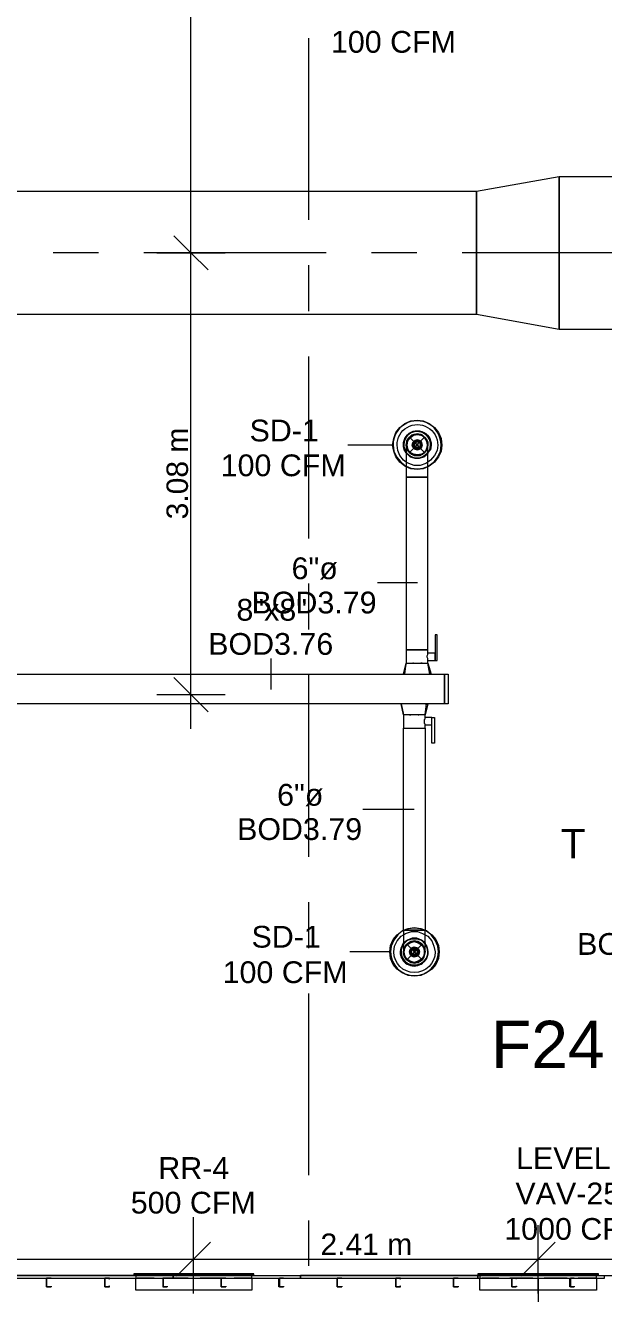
# Model space of a CAD drawing. Header units: metres. Extents: x -2 to 207, y -8 to 52.
# Drawn here: x 38.03 to 42.07, y 34.3 to 43.15 of the extents above; entities that cross this region are included whole.
import ezdxf

# ---------------------------------------------------------------- set-up
doc = ezdxf.new("R2010")
doc.units = ezdxf.units.M
doc.layers.add('HVAC - Ductos', color=5, linetype='Continuous', lineweight=0)
doc.layers.add('PDF_Text', color=7, linetype='Continuous', lineweight=0)
doc.layers.add('PDF_Geometry', color=7, linetype='Continuous', lineweight=0, true_color=0xaaaaaa)
doc.styles.add('PDF Arial-BoldMT-Identity-H', font='arial.ttf')
doc.styles.add('PDF Helvetica', font='')
doc.styles.get('PDF Helvetica').set_extended_font_data('Helvetica')

msp = doc.modelspace()

# ---------------------------------------------------------------- linework, layer by layer
at = {"layer": 'HVAC - Ductos', "lineweight": 0}
for points in [[(39.1866, 38.2453), (39.1866, 41.567), (39.1866, 45.3927), (39.1866, 46.4007)], [(39.0675, 41.6861), (39.1866, 41.567), (39.3058, 41.4479)], [(38.9484, 41.567), (39.1866, 41.567), (39.4248, 41.567)], [(40.6894, 40.0733), (40.6803, 40.0779), (40.6436, 40.1055), (40.6161, 40.1421), (40.6024, 40.1833), (40.5932, 40.2245), (40.6024, 40.2704), (40.6161, 40.3116), (40.6436, 40.3482), (40.6803, 40.3758), (40.7214, 40.3941), (40.7673, 40.3986), (40.8085, 40.3941), (40.8497, 40.3758), (40.8864, 40.3482), (40.9139, 40.3116), (40.9323, 40.2704), (40.9368, 40.2245), (40.9323, 40.1833), (40.9139, 40.1421), (40.8864, 40.1055), (40.8497, 40.0779), (40.8406, 40.0733)], [(40.6894, 40.2245), (40.6894, 40.22), (40.6894, 40.2017), (40.6894, 40.1696), (40.6894, 40.1329), (40.6894, 40.0825), (40.6894, 40.0321), (40.6894, 40.0001), (40.694, 40.0001), (40.6986, 40.0001), (40.7123, 40.0001), (40.726, 40.0001), (40.7444, 40.0001), (40.7673, 40.0001), (40.7857, 40.0001), (40.8039, 40.0001), (40.8177, 40.0001), (40.8315, 40.0001), (40.8406, 40.0001), (40.8406, 40.0505), (40.8406, 40.1009), (40.8406, 40.1467), (40.8406, 40.1833), (40.8406, 40.2108), (40.8406, 40.2245), (40.8406, 40.22), (40.8406, 40.2245), (40.8406, 40.2475), (40.8315, 40.2658), (40.8177, 40.2796), (40.8039, 40.2933), (40.7857, 40.2979), (40.7673, 40.3024), (40.7444, 40.2979), (40.726, 40.2933), (40.7123, 40.2796), (40.6986, 40.2658), (40.694, 40.2475), (40.6894, 40.2245), (40.6894, 40.22), (40.6894, 40.2245), (40.694, 40.2475), (40.6986, 40.2658), (40.7123, 40.2796), (40.726, 40.2933), (40.7444, 40.2979), (40.7673, 40.3024), (40.7857, 40.2979), (40.8039, 40.2933), (40.8177, 40.2796), (40.8315, 40.2658), (40.8406, 40.2475), (40.8406, 40.2245)], [(40.6986, 40.2521), (40.694, 40.2245), (40.6986, 40.2017), (40.694, 40.2245), (40.6986, 40.2521), (40.7169, 40.275), (40.7398, 40.2933), (40.7673, 40.2979), (40.7948, 40.2933), (40.8177, 40.275), (40.8315, 40.2521), (40.8361, 40.2245), (40.8315, 40.1971), (40.8177, 40.1741), (40.7948, 40.1604), (40.7673, 40.1559), (40.7398, 40.1604), (40.7169, 40.1741), (40.6986, 40.1971), (40.7123, 40.1741), (40.7352, 40.1604)], [(40.6986, 40.2566), (40.7123, 40.2796), (40.7352, 40.2933)], [(40.7352, 40.2933), (40.7352, 40.2979), (40.7398, 40.2979)], [(40.7398, 40.2933), (40.7673, 40.2979), (40.7902, 40.2933)], [(40.7902, 40.2979), (40.7948, 40.2979), (40.7994, 40.2933)], [(40.7948, 40.2933), (40.8177, 40.2796), (40.8315, 40.2566)], [(40.5932, 40.2245), (40.2817, 40.2245)], [(40.6894, 40.22), (40.694, 40.2062), (40.6986, 40.1879), (40.7123, 40.1741), (40.726, 40.1604), (40.7444, 40.1513), (40.7673, 40.1513), (40.7398, 40.1559), (40.7352, 40.1559)], [(40.694, 40.2521), (40.694, 40.2566), (40.6986, 40.2566)], [(40.6986, 40.1925), (40.694, 40.1971), (40.694, 40.2017)], [(40.7994, 40.1559), (40.7948, 40.1559), (40.7902, 40.1559), (40.7673, 40.1513), (40.7857, 40.1513), (40.8039, 40.1604), (40.8177, 40.1741), (40.8315, 40.1879), (40.8406, 40.2062), (40.8406, 40.22)], [(40.8315, 40.1971), (40.8177, 40.1741), (40.7948, 40.1604)], [(40.8361, 40.2566), (40.8361, 40.2521)], [(40.8361, 40.2521), (40.8406, 40.2245), (40.8361, 40.2017), (40.8361, 40.1971), (40.8361, 40.1925)], [(40.8406, 40.1055), (40.8269, 40.0963), (40.7857, 40.0825), (40.7444, 40.0825), (40.7077, 40.0963), (40.6894, 40.1055)], [(40.6894, 40.0779), (40.7214, 40.0642), (40.7673, 40.0596), (40.8085, 40.0642), (40.8452, 40.0779)], [(40.8406, 40.0733), (40.8085, 40.0596), (40.7673, 40.055), (40.7214, 40.0596), (40.6894, 40.0733)], [(40.7673, 39.2624), (40.4878, 39.2624)], [(40.6803, 38.6256), (40.6894, 38.7034), (40.694, 38.7034), (40.6986, 38.7034), (40.7123, 38.7034), (40.726, 38.7034), (40.7444, 38.7034), (40.7673, 38.7034), (40.7857, 38.7034), (40.8039, 38.7034), (40.8177, 38.7034), (40.8315, 38.7034), (40.8361, 38.7034), (40.8406, 38.7034), (40.8406, 38.7218), (40.891, 38.7218), (40.9047, 38.7218), (40.9047, 38.9005), (40.891, 38.9005), (40.891, 38.7218), (40.891, 38.7264), (40.891, 38.7309), (40.891, 38.7355), (40.891, 38.7401), (40.891, 38.7492), (40.891, 38.7538), (40.891, 38.763), (40.891, 38.7676), (40.891, 38.7722), (40.8406, 38.7722), (40.8406, 38.7951), (40.8315, 38.7951), (40.8177, 38.7951), (40.8039, 38.7951), (40.7857, 38.7951), (40.7673, 38.7951), (40.7444, 38.7951), (40.726, 38.7951), (40.7123, 38.7951), (40.6986, 38.7951), (40.694, 38.7951), (40.6894, 38.7951), (40.6894, 38.7034)], [(40.8406, 38.7218), (40.8406, 38.7264), (40.8406, 38.7309), (40.8406, 38.7355), (40.8361, 38.7447), (40.8361, 38.7538), (40.8406, 38.763), (40.8406, 38.7676), (40.8406, 38.7722)], [(39.7456, 38.5202), (39.7456, 38.7355)], [(40.6711, 38.6256), (40.6894, 38.7034), (40.6711, 38.6256)], [(40.8406, 38.6256), (40.8497, 38.6256), (40.8543, 38.6256), (40.8589, 38.6256), (40.8635, 38.6256), (40.8406, 38.7034), (40.8635, 38.6256), (40.8589, 38.6256)], [(40.8543, 38.6256), (40.8406, 38.7034)], [(39.0675, 38.6026), (39.1866, 38.4835), (39.3058, 38.3644)], [(40.6757, 38.6256), (40.6711, 38.6256), (40.6757, 38.6256), (40.6803, 38.6256), (40.6894, 38.6256)], [(40.694, 38.6256), (40.7123, 38.6256), (40.7169, 38.6256), (40.7214, 38.6256), (40.7306, 38.6256), (40.7444, 38.6256), (40.749, 38.6256)], [(40.7535, 38.6256), (40.7765, 38.6256), (40.7811, 38.6256), (40.7857, 38.6256), (40.7994, 38.6256), (40.8085, 38.6256), (40.8131, 38.6256), (40.8223, 38.6256), (40.8361, 38.6256)], [(38.9484, 38.4835), (39.1866, 38.4835), (39.4248, 38.4835)], [(40.6711, 38.4193), (40.6619, 38.4193), (40.6574, 38.4193), (40.6528, 38.4193)], [(40.6528, 38.4193), (40.6711, 38.3415), (40.6528, 38.4193)], [(40.6711, 38.3415), (40.6757, 38.3415), (40.6711, 38.3415), (40.6574, 38.4193)], [(40.8223, 38.4193), (40.8315, 38.4193), (40.8361, 38.4193), (40.8406, 38.4193), (40.8223, 38.3415), (40.8177, 38.3415), (40.8131, 38.3415), (40.7994, 38.3415), (40.7857, 38.3415), (40.7673, 38.3415), (40.7444, 38.3415), (40.726, 38.3415), (40.7077, 38.3415), (40.694, 38.3415), (40.6803, 38.3415), (40.6757, 38.3415), (40.6711, 38.3415), (40.6711, 38.2498), (40.6803, 38.2498), (40.694, 38.2498), (40.7077, 38.2498), (40.726, 38.2498), (40.7444, 38.2498), (40.7673, 38.2498), (40.7857, 38.2498), (40.7994, 38.2498), (40.8131, 38.2498), (40.8177, 38.2498), (40.8223, 38.2498), (40.8223, 38.2728), (40.8681, 38.2728), (40.8681, 38.2773), (40.8681, 38.2819), (40.8681, 38.2911), (40.8681, 38.2957), (40.8681, 38.3002), (40.8681, 38.3094), (40.8681, 38.314), (40.8681, 38.3186)], [(40.694, 38.4193), (40.6757, 38.4193)], [(40.8177, 38.4193), (40.7994, 38.4193), (40.7948, 38.4193), (40.7902, 38.4193), (40.7811, 38.4193), (40.7673, 38.4193), (40.7627, 38.4193), (40.7581, 38.4193), (40.7352, 38.4193), (40.7306, 38.4193), (40.726, 38.4193), (40.7123, 38.4193), (40.7032, 38.4193), (40.6986, 38.4193)], [(40.8681, 38.3232), (40.8223, 38.3232), (40.8223, 38.3415), (40.8315, 38.4193)], [(40.8406, 38.4193), (40.8223, 38.3415)], [(40.8223, 38.2728), (40.8223, 38.2773), (40.8177, 38.2819), (40.8177, 38.2911), (40.8177, 38.3002), (40.8177, 38.3094), (40.8223, 38.314), (40.8223, 38.3186), (40.8223, 38.3232)], [(40.7444, 37.6817), (40.387, 37.6817)], [(40.8223, 36.8341), (40.7902, 36.8479), (40.7444, 36.857), (40.7032, 36.8479), (40.6711, 36.8341)], [(40.6711, 36.8387), (40.7032, 36.8524), (40.7444, 36.857), (40.7902, 36.8524), (40.8223, 36.8387)], [(40.8223, 36.6875), (40.8223, 36.6921), (40.8223, 36.7104), (40.8223, 36.7425), (40.8223, 36.7791), (40.8223, 36.8204), (40.8223, 36.8387), (40.8177, 36.8387), (40.8131, 36.8387), (40.7994, 36.8387), (40.7857, 36.8387), (40.7673, 36.8387), (40.7444, 36.8387), (40.726, 36.8387), (40.7077, 36.8387), (40.694, 36.8387), (40.6803, 36.8387), (40.6711, 36.8387), (40.6711, 36.7975), (40.6711, 36.7562), (40.6711, 36.7241), (40.6711, 36.7013), (40.6711, 36.6875), (40.6711, 36.6921), (40.6711, 36.6875)], [(40.6711, 36.8387), (40.6803, 36.8387), (40.694, 36.8387), (40.7077, 36.8387), (40.726, 36.8387), (40.7444, 36.8387), (40.7673, 36.8387), (40.7857, 36.8387), (40.7994, 36.8387), (40.8131, 36.8387), (40.8177, 36.8387), (40.8223, 36.8387)], [(40.6711, 36.8066), (40.6848, 36.8158), (40.726, 36.8295), (40.7673, 36.8295), (40.8039, 36.8158), (40.8223, 36.8066)], [(40.8223, 36.6921), (40.8177, 36.7059), (40.8131, 36.7241), (40.7994, 36.7425), (40.7857, 36.7517), (40.7673, 36.7608), (40.7444, 36.7654), (40.726, 36.7608), (40.7077, 36.7517), (40.694, 36.7425), (40.6803, 36.7241), (40.6711, 36.7059), (40.6711, 36.6921)], [(40.6757, 36.6646), (40.6711, 36.6875), (40.6711, 36.6829), (40.6711, 36.6875), (40.6757, 36.6692), (40.6803, 36.6508), (40.694, 36.6371), (40.7077, 36.6233), (40.726, 36.6188), (40.7444, 36.6142), (40.7673, 36.6188), (40.7811, 36.6233), (40.7994, 36.6371), (40.8085, 36.6508), (40.8177, 36.6692), (40.8177, 36.6875), (40.8177, 36.7059), (40.8085, 36.7241), (40.7994, 36.7379), (40.7811, 36.7517), (40.7673, 36.7608), (40.7444, 36.7608), (40.726, 36.7608), (40.7077, 36.7517), (40.694, 36.7379), (40.6803, 36.7241), (40.6757, 36.7059), (40.6711, 36.6875), (40.6757, 36.7104)], [(40.6803, 36.7195), (40.694, 36.7379), (40.7169, 36.7517)], [(40.7123, 36.7562), (40.7169, 36.7562), (40.7214, 36.7608)], [(40.7214, 36.7562), (40.7444, 36.7608), (40.7719, 36.7562)], [(40.7719, 36.7608), (40.7765, 36.7562)], [(40.7765, 36.7517), (40.7994, 36.7379), (40.8131, 36.7195), (40.8177, 36.715)], [(40.5748, 36.6875), (40.2954, 36.6875)], [(40.6757, 36.715), (40.6757, 36.7195)], [(40.6757, 36.6554), (40.6757, 36.66)], [(40.7169, 36.6233), (40.694, 36.6371), (40.6803, 36.6554)], [(40.8131, 36.6554), (40.7994, 36.6371), (40.7765, 36.6233)], [(40.8131, 36.7104), (40.8177, 36.6875), (40.8131, 36.6646)], [(40.8177, 36.66), (40.8131, 36.6554)], [(40.7214, 36.6188), (40.7169, 36.6188), (40.7123, 36.6188)], [(40.7719, 36.6188), (40.7444, 36.6142), (40.7214, 36.6188)], [(40.7765, 36.6188), (40.7719, 36.6188)], [(39.2049, 34.4425), (39.2049, 34.8365)], [(39.2049, 34.305), (39.2049, 34.5433), (39.2049, 34.7815)], [(41.6104, 34.305), (41.6104, 34.5433), (41.6104, 34.7815)], [(39.3241, 34.6624), (39.2049, 34.5433), (39.0858, 34.4241)], [(41.7294, 34.6624), (41.6104, 34.5433), (41.4912, 34.4241)], [(7.582, 34.5433), (12.4616, 34.5433), (15.6321, 34.5433), (18.6652, 34.5433), (21.625, 34.5433), (30.7334, 34.5433), (33.2075, 34.5433), (36.1764, 34.5433), (39.2049, 34.5433), (41.6104, 34.5433), (49.2113, 34.5433), (51.5801, 34.5433), (54.5399, 34.5433), (58.1961, 34.5433)], [(38.788, 34.4333), (39.6264, 34.4333)], [(39.6036, 34.4425), (38.8109, 34.4425)], [(41.1934, 34.4333), (41.2026, 34.4333), (41.2026, 34.4104), (42.0181, 34.4104), (42.0181, 34.3279), (41.2026, 34.3279), (41.2026, 34.4104), (42.0181, 34.4104), (42.0181, 34.4333), (42.0319, 34.4333), (42.0319, 34.4425), (41.1888, 34.4425), (41.1888, 34.4333), (42.0319, 34.4333)], [(42.0089, 34.4425), (41.2163, 34.4425)], [(41.6104, 34.4104), (41.6104, 34.1309)]]:
    msp.add_lwpolyline(points, dxfattribs=at)
for points in [[(41.1796, 41.9977), (41.757, 42.0984), (41.757, 41.0309), (41.1796, 41.1363)], [(47.2916, 41.0309), (41.757, 41.0309), (41.757, 42.0984), (47.2916, 42.0984)], [(41.1796, 41.1363), (30.7655, 41.1363), (30.7655, 41.9977), (41.1796, 41.9977)], [(40.8361, 40.2062), (40.8315, 40.1879), (40.8177, 40.1741), (40.8039, 40.1604), (40.7857, 40.1559), (40.7673, 40.1513), (40.749, 40.1559), (40.7306, 40.1604), (40.7123, 40.1741), (40.7032, 40.1879), (40.694, 40.2062), (40.694, 40.2245), (40.694, 40.2475), (40.7032, 40.2612), (40.7123, 40.2796), (40.7306, 40.2887), (40.749, 40.2979), (40.7673, 40.2979), (40.7857, 40.2979), (40.8039, 40.2887), (40.8177, 40.2796), (40.8315, 40.2612), (40.8361, 40.2475), (40.8406, 40.2245)], [(40.7352, 40.2429), (40.7306, 40.2245), (40.7352, 40.2429), (40.749, 40.2566), (40.7673, 40.2612), (40.7857, 40.2566), (40.7948, 40.2429), (40.7994, 40.2245), (40.7948, 40.2429), (40.7811, 40.2566), (40.7673, 40.2612), (40.749, 40.2566)], [(40.7948, 40.2108), (40.7994, 40.2245), (40.7948, 40.2108), (40.7857, 40.1971), (40.7673, 40.1925), (40.749, 40.1971), (40.7352, 40.2108), (40.7306, 40.2245), (40.7352, 40.2108), (40.749, 40.1971), (40.7673, 40.1925), (40.7811, 40.1971)], [(40.7444, 40.2429), (40.7398, 40.2245), (40.7444, 40.2429), (40.7581, 40.2521), (40.7719, 40.2521), (40.7857, 40.2429), (40.7902, 40.2245), (40.7857, 40.2429), (40.7719, 40.2521), (40.7581, 40.2521)], [(40.7857, 40.2108), (40.7902, 40.2245), (40.7857, 40.2108), (40.7719, 40.2017), (40.7581, 40.2017), (40.7444, 40.2108), (40.7398, 40.2245), (40.7444, 40.2108), (40.7581, 40.2017), (40.7719, 40.2017)], [(40.7535, 40.2429), (40.7673, 40.2475), (40.7811, 40.2429), (40.7857, 40.2245), (40.7811, 40.2108), (40.7673, 40.2062), (40.7535, 40.2108), (40.7444, 40.2245)], [(40.7627, 40.22), (40.7673, 40.22), (40.7719, 40.2245), (40.7673, 40.22), (40.7627, 40.22), (40.7581, 40.2245), (40.7627, 40.2337), (40.7673, 40.2337), (40.7719, 40.2245), (40.7673, 40.2291), (40.7627, 40.2291), (40.7627, 40.2245)], [(40.8406, 40.1696), (40.8589, 40.1925), (40.8635, 40.2245), (40.8589, 40.1925)], [(40.8131, 40.1421), (40.7811, 40.1329), (40.749, 40.1329), (40.7169, 40.1421), (40.694, 40.165), (40.6894, 40.1696), (40.694, 40.165), (40.6894, 40.1741), (40.694, 40.165), (40.7169, 40.1467), (40.749, 40.1329), (40.7811, 40.1329), (40.8131, 40.1467), (40.8361, 40.165), (40.8406, 40.1741), (40.8361, 40.165), (40.8131, 40.1467), (40.7811, 40.1329), (40.749, 40.1329), (40.7169, 40.1467), (40.694, 40.165), (40.7169, 40.1421), (40.749, 40.1329), (40.7811, 40.1329), (40.8131, 40.1421), (40.8406, 40.165), (40.8406, 40.1696), (40.8406, 40.165)], [(40.6894, 38.7951), (40.694, 38.7951), (40.6986, 38.7951), (40.7123, 38.7951), (40.726, 38.7951), (40.7444, 38.7951), (40.7673, 38.7951), (40.7857, 38.7951), (40.8039, 38.7951), (40.8177, 38.7951), (40.8315, 38.7951), (40.8406, 38.7951), (40.8406, 40.0001), (40.8315, 40.0001), (40.8177, 40.0001), (40.8039, 40.0001), (40.7857, 40.0001), (40.7673, 40.0001), (40.7444, 40.0001), (40.726, 40.0001), (40.7123, 40.0001), (40.6986, 40.0001), (40.694, 40.0001), (40.6894, 40.0001)], [(40.7398, 38.7034), (40.7352, 38.7034)], [(40.7994, 38.7034), (40.7948, 38.7034), (40.7902, 38.7034), (40.7948, 38.7034)], [(37.4685, 38.6256), (40.9552, 38.6256), (40.9552, 38.4193), (37.4685, 38.4193)], [(40.9552, 38.4193), (40.9552, 38.6256), (40.9826, 38.6256), (40.9826, 38.4193)], [(40.7123, 38.3415), (40.7169, 38.3415), (40.7214, 38.3415), (40.7169, 38.3415)], [(40.7719, 38.3415), (40.7765, 38.3415)], [(40.8864, 38.1444), (40.8681, 38.1444), (40.8681, 38.3232), (40.8864, 38.3232)], [(40.8223, 38.2498), (40.8223, 36.8387), (40.8315, 36.8341), (40.8681, 36.8066), (40.8956, 36.7745), (40.9139, 36.7333), (40.9185, 36.6875), (40.9139, 36.6417), (40.8956, 36.6004), (40.8681, 36.5684), (40.8315, 36.5409), (40.7902, 36.5226), (40.7444, 36.518), (40.7032, 36.5226), (40.6619, 36.5409), (40.6252, 36.5684), (40.5978, 36.6004), (40.5794, 36.6417), (40.5748, 36.6875), (40.5794, 36.7333), (40.5978, 36.7745), (40.6252, 36.8066), (40.6619, 36.8341), (40.6711, 36.8387), (40.6711, 38.2498), (40.6803, 38.2498), (40.694, 38.2498), (40.7077, 38.2498), (40.726, 38.2498), (40.7444, 38.2498), (40.7673, 38.2498), (40.7857, 38.2498), (40.7994, 38.2498), (40.8131, 38.2498), (40.8177, 38.2498)], [(40.6711, 36.7517), (40.6986, 36.7699), (40.7306, 36.7837), (40.7627, 36.7837), (40.7948, 36.7699), (40.8223, 36.7517), (40.8223, 36.7471), (40.8223, 36.7517), (40.7948, 36.7699), (40.7627, 36.7837), (40.7306, 36.7837), (40.6986, 36.7699), (40.6711, 36.7517), (40.6711, 36.7471)], [(40.8177, 36.7471), (40.7948, 36.7699), (40.7627, 36.7791), (40.7306, 36.7791), (40.6986, 36.7699), (40.6757, 36.7471), (40.6711, 36.7425), (40.6757, 36.7471), (40.6986, 36.7699), (40.7306, 36.7791), (40.7627, 36.7791), (40.7948, 36.7699), (40.8177, 36.7471), (40.8223, 36.7425)], [(40.6803, 36.715), (40.694, 36.7379), (40.7169, 36.7517), (40.7444, 36.7608), (40.7719, 36.7517), (40.7948, 36.7379), (40.8131, 36.715), (40.8177, 36.6875), (40.8131, 36.66), (40.7948, 36.6371), (40.7719, 36.6233), (40.7444, 36.6142), (40.7169, 36.6233), (40.694, 36.6371), (40.6803, 36.66), (40.6757, 36.6875)], [(40.8406, 36.6875), (40.8361, 36.7195), (40.8223, 36.7471), (40.8361, 36.7195)], [(40.6711, 36.6829), (40.6711, 36.6692), (40.6803, 36.6508), (40.694, 36.6325), (40.7077, 36.6233), (40.726, 36.6142), (40.7444, 36.6096), (40.7673, 36.6142), (40.7857, 36.6233), (40.7994, 36.6325), (40.8131, 36.6508), (40.8177, 36.6692), (40.8223, 36.6875), (40.8223, 36.6921), (40.8223, 36.6875), (40.8177, 36.6692), (40.8131, 36.6508), (40.7994, 36.6325), (40.7857, 36.6233), (40.7673, 36.6142), (40.7444, 36.6096), (40.726, 36.6142), (40.7077, 36.6233), (40.694, 36.6325), (40.6803, 36.6508), (40.6711, 36.6692)], [(40.7169, 36.7059), (40.7123, 36.6875), (40.7169, 36.7059), (40.7306, 36.7195), (40.7444, 36.7241), (40.7627, 36.7195), (40.7765, 36.7059), (40.7811, 36.6875), (40.7765, 36.7059), (40.7627, 36.715), (40.7444, 36.7195), (40.7306, 36.715)], [(40.7765, 36.6692), (40.7811, 36.6875), (40.7765, 36.6692), (40.7627, 36.6554), (40.7444, 36.6508), (40.7306, 36.6554), (40.7169, 36.6692), (40.7123, 36.6875), (40.7169, 36.6692), (40.7306, 36.66), (40.7444, 36.6554), (40.7627, 36.66)], [(40.726, 36.7013), (40.7214, 36.6875), (40.726, 36.7013), (40.7398, 36.7104), (40.7535, 36.7104), (40.7673, 36.7013), (40.7719, 36.6875), (40.7673, 36.7013), (40.7535, 36.7104), (40.7398, 36.7104)], [(40.7673, 36.6737), (40.7719, 36.6875), (40.7673, 36.6737), (40.7535, 36.6646), (40.7398, 36.6646), (40.726, 36.6737), (40.7214, 36.6875), (40.726, 36.6737), (40.7398, 36.6646), (40.7535, 36.6646)], [(40.7306, 36.7013), (40.7444, 36.7059), (40.7581, 36.7013), (40.7673, 36.6875), (40.7581, 36.6737), (40.7444, 36.6692), (40.7306, 36.6737), (40.726, 36.6875)], [(40.7444, 36.6921), (40.7398, 36.6875), (40.7444, 36.6921), (40.749, 36.6921), (40.7535, 36.6875), (40.749, 36.6921)], [(40.749, 36.6829), (40.7535, 36.6875), (40.749, 36.6829), (40.7444, 36.6829), (40.7398, 36.6875), (40.7444, 36.6829)], [(39.6264, 34.4425), (38.788, 34.4425), (38.788, 34.4333), (38.8017, 34.4333), (38.8017, 34.4104), (39.6127, 34.4104), (39.6127, 34.4333), (39.6264, 34.4333)], [(39.6127, 34.4104), (39.6127, 34.3279), (38.8017, 34.3279), (38.8017, 34.4104)], [(38.93, 34.4104), (38.8109, 34.4104)], [(39.1683, 34.4104), (39.0125, 34.4104)], [(39.4066, 34.4104), (39.2507, 34.4104)], [(39.6081, 34.4104), (39.489, 34.4104)], [(41.3355, 34.4104), (41.2163, 34.4104)], [(41.5737, 34.4104), (41.4133, 34.4104)], [(41.8119, 34.4104), (41.6516, 34.4104)], [(42.0135, 34.4104), (41.8898, 34.4104)]]:
    msp.add_lwpolyline(points, close=True, dxfattribs=at)
for points in [[(40.8452, 40.0779), (40.8497, 40.0825), (40.8864, 40.11), (40.9093, 40.1421), (40.9277, 40.1833), (40.9323, 40.2245, 1.014207), (40.5978, 40.2245), (40.6024, 40.1833), (40.6207, 40.1421), (40.6482, 40.11), (40.6803, 40.0825), (40.6894, 40.0779)], [(40.6894, 40.1055), (40.6711, 40.1192), (40.6436, 40.1513), (40.6298, 40.1879), (40.6252, 40.2245, -1.008631), (40.9093, 40.2245), (40.9047, 40.1879), (40.8864, 40.1513), (40.8589, 40.1192), (40.8406, 40.1055)], [(40.6711, 36.8341), (40.6619, 36.8341), (40.6298, 36.8066), (40.6024, 36.7699), (40.584, 36.7287), (40.5794, 36.6875, 0.986375), (40.9139, 36.6875), (40.9093, 36.7287), (40.891, 36.7699), (40.8635, 36.8066), (40.8315, 36.8341), (40.8223, 36.8341)], [(40.8223, 36.8066), (40.8406, 36.7975), (40.8681, 36.7654), (40.8819, 36.7287), (40.891, 36.6875, -0.9944), (40.6024, 36.6875), (40.607, 36.7287), (40.6252, 36.7654), (40.6528, 36.7975), (40.6711, 36.8066)]]:
    msp.add_lwpolyline(points, format="xyb", dxfattribs=at)
for points in [[(40.8406, 40.1741), (40.8543, 40.1925), (40.8589, 40.2245, 1.387951), (40.6894, 40.1741), (40.6757, 40.1925), (40.6711, 40.2245), (40.6757, 40.1925), (40.6894, 40.1696, -1.421414), (40.8635, 40.2245, 1.019058), (40.6711, 40.2245, -1.388682)], [(40.6711, 36.7471), (40.6574, 36.7195), (40.6482, 36.6875, 1.018356), (40.8406, 36.6875), (40.8361, 36.7195), (40.8223, 36.7425, -1.368444), (40.6528, 36.6875), (40.6574, 36.7195), (40.6711, 36.7425, 1.369026), (40.8406, 36.6875, -1.435487)]]:
    msp.add_lwpolyline(points, format="xyb", close=True, dxfattribs=at)
at = {"layer": 'PDF_Geometry', "lineweight": 0}
for points in [[(40.0068, 43.0652), (40.0068, 41.7961)], [(38.5406, 41.567), (38.2245, 41.567)], [(40.1305, 41.567), (38.8568, 41.567)], [(40.7627, 41.567), (40.4465, 41.567)], [(42.348, 41.567), (41.0788, 41.567)], [(40.0068, 41.48), (40.0068, 41.1592)], [(40.0068, 40.8431), (40.0068, 39.5739)], [(40.0068, 39.2578), (40.0068, 38.9371)], [(40.0068, 38.621), (40.0068, 37.3519)], [(40.0068, 37.0357), (40.0068, 36.715)], [(40.0068, 36.3988), (40.0068, 35.1297)], [(40.0068, 34.8136), (40.0068, 34.4975)], [(36.0619, 34.4287), (36.9507, 34.4287), (39.0629, 34.4287), (39.0629, 34.4104), (39.9518, 34.4104), (39.9518, 34.4287)], [(39.0217, 34.4104), (39.0629, 34.4104), (39.0629, 34.4287), (36.9507, 34.4287), (36.9507, 34.4104), (36.9645, 34.4104)], [(39.0629, 34.4287), (39.9518, 34.4287), (41.1888, 34.4287), (41.1888, 34.4104), (42.0731, 34.4104), (42.0731, 34.4287)], [(41.0514, 34.4104), (41.1888, 34.4104), (41.1888, 34.4287), (39.9518, 34.4287), (39.9518, 34.4104), (40.2083, 34.4104)], [(41.1888, 34.4287), (42.0731, 34.4287), (42.9436, 34.4287)], [(37.803, 34.4104), (38.1832, 34.4104)], [(38.2107, 34.4104), (38.5864, 34.4104)], [(38.6185, 34.4104), (38.9942, 34.4104)], [(39.4294, 34.4104), (39.4294, 34.4058), (39.4294, 34.4104), (39.3974, 34.4104)], [(39.8326, 34.4104), (39.8326, 34.4058), (39.8326, 34.4104), (39.8051, 34.4104)], [(40.2404, 34.4104), (40.6161, 34.4104)], [(40.6436, 34.4104), (41.0239, 34.4104)], [(41.4591, 34.4104), (41.4591, 34.4058), (41.4545, 34.4058), (41.4545, 34.4104), (41.4271, 34.4104)], [(41.8623, 34.4104), (41.8623, 34.4058), (41.8623, 34.4104), (41.8348, 34.4104)]]:
    msp.add_lwpolyline(points, dxfattribs=at)
at = {"layer": 'PDF_Geometry', "color": 8, "lineweight": 0, "true_color": 0x808080}
for points in [[(40.8269, 40.2704), (40.7902, 40.2979), (40.7444, 40.2979), (40.7032, 40.2704), (40.6894, 40.2245), (40.7032, 40.1833), (40.7444, 40.1559), (40.7902, 40.1559), (40.8269, 40.1833), (40.8406, 40.2245)], [(40.8085, 36.7333), (40.7719, 36.7608), (40.7214, 36.7608), (40.6848, 36.7333), (40.6711, 36.6875), (40.6848, 36.6417), (40.7214, 36.6142), (40.7719, 36.6142), (40.8085, 36.6417), (40.8223, 36.6875)]]:
    msp.add_lwpolyline(points, close=True, dxfattribs=at)
for points in [[(40.7123, 40.2796), (40.8177, 40.1741)], [(40.8177, 40.2796), (40.7123, 40.1741)], [(40.694, 36.7425), (40.7994, 36.6325)], [(40.7994, 36.7425), (40.694, 36.6325)]]:
    msp.add_lwpolyline(points, dxfattribs=at)
at = {"layer": 'PDF_Geometry', "lineweight": 0}
for points in [[(38.2107, 34.4104), (38.1832, 34.4104), (38.1786, 34.4104), (38.1786, 34.3508), (38.1832, 34.3508), (38.2107, 34.3508), (38.2107, 34.3554), (38.2107, 34.3508), (38.1832, 34.3508), (38.1786, 34.3508), (38.1786, 34.4104), (38.1832, 34.4104), (38.2107, 34.4104), (38.2107, 34.4058)], [(38.6185, 34.4104), (38.5864, 34.4104), (38.5864, 34.3508), (38.6185, 34.3508), (38.6185, 34.3554), (38.6139, 34.3554), (38.6139, 34.3508), (38.5864, 34.3508), (38.5864, 34.4104), (38.6139, 34.4104), (38.6139, 34.4058), (38.6185, 34.4058)], [(39.0217, 34.4104), (38.9942, 34.4104), (38.9896, 34.4104), (38.9896, 34.3508), (38.9942, 34.3508), (39.0217, 34.3508), (39.0217, 34.3554), (39.0217, 34.3508), (38.9942, 34.3508), (38.9942, 34.4104), (39.0217, 34.4104), (39.0217, 34.4058)], [(39.3974, 34.3508), (39.4294, 34.3508), (39.4294, 34.3554), (39.4294, 34.3508), (39.3974, 34.3508), (39.3974, 34.4104)], [(39.8051, 34.3508), (39.8326, 34.3508), (39.8326, 34.3554), (39.8326, 34.3508), (39.8051, 34.3508), (39.8005, 34.3508), (39.8005, 34.4104), (39.8051, 34.4104)], [(40.2404, 34.4104), (40.2083, 34.4104), (40.2083, 34.3508), (40.2404, 34.3508), (40.2404, 34.3554), (40.2404, 34.3508), (40.2083, 34.3508), (40.2083, 34.4104), (40.2404, 34.4104), (40.2404, 34.4058)], [(40.6482, 34.4104), (40.6161, 34.4104), (40.6161, 34.3508), (40.6482, 34.3508), (40.6482, 34.3554), (40.6436, 34.3554), (40.6436, 34.3508), (40.6161, 34.3508), (40.6161, 34.4104), (40.6436, 34.4104), (40.6436, 34.4058), (40.6482, 34.4058)], [(41.0514, 34.4104), (41.0239, 34.4104), (41.0193, 34.4104), (41.0193, 34.3508), (41.0239, 34.3508), (41.0514, 34.3508), (41.0514, 34.3554), (41.0514, 34.3508), (41.0239, 34.3508), (41.0193, 34.3508), (41.0193, 34.4104), (41.0239, 34.4104), (41.0514, 34.4104), (41.0514, 34.4058)], [(41.4271, 34.3508), (41.4545, 34.3508), (41.4545, 34.3554), (41.4591, 34.3554), (41.4591, 34.3508), (41.4271, 34.3508), (41.4271, 34.4104)], [(41.8348, 34.3508), (41.8623, 34.3508), (41.8623, 34.3554), (41.8623, 34.3508), (41.8348, 34.3508), (41.8302, 34.3508), (41.8302, 34.4104), (41.8348, 34.4104)]]:
    msp.add_lwpolyline(points, close=True, dxfattribs=at)

# ---------------------------------------------------------------- texts
at = {"layer": 'PDF_Text', "lineweight": 0, "attachment_point": 4, "style": 'PDF Helvetica'}
for s, insert, char_height in [('100 CFM', (40.1639, 43.0376), 0.1519), ('SD-1', (39.5958, 40.3252), 0.1519), ('100 CFM', (39.3942, 40.0824), 0.1519), ('6"ø', (39.889, 39.363), 0.1519), ('8"x8"', (39.5042, 39.0744), 0.1519), ('BOD3.79', (39.6095, 39.1248), 0.1519), ('BOD3.76', (39.3071, 38.8361), 0.1519), ('6"ø', (39.7882, 37.7823), 0.1519), ('BOD3.79', (39.5087, 37.544), 0.1519), ('T', (41.7676, 37.4441), 0.2047), ('SD-1', (39.6095, 36.7926), 0.1519), ('BOD3.83', (41.8821, 36.7422), 0.1519), ('100 CFM', (39.4079, 36.5452), 0.1519), ('LEVEL 2', (41.456, 35.2485), 0.1519), ('RR-4', (38.9589, 35.1798), 0.1519), ('VAV-255', (41.4514, 35.0011), 0.1519), ('500 CFM', (38.7665, 34.937), 0.1519), ('1000 CFM', (41.3735, 34.7537), 0.1519), ('2.41 m', (40.0907, 34.6476), 0.15002)]:
    msp.add_mtext(s, dxfattribs=dict(at, insert=insert, char_height=char_height))
at = {"layer": 'PDF_Text', "lineweight": 0, "insert": (39.0921, 39.7063), "char_height": 0.15002, "attachment_point": 4, "rotation": 90, "style": 'PDF Helvetica'}
msp.add_mtext('3.08 m', dxfattribs=at)
at = {"layer": 'PDF_Text', "color": 232, "lineweight": 60, "true_color": 0xe91e64, "insert": (41.2804, 36.0424), "char_height": 0.32989, "attachment_point": 4, "style": 'PDF Arial-BoldMT-Identity-H'}
msp.add_mtext('F24', dxfattribs=at)

doc.saveas('drawing.dxf')
